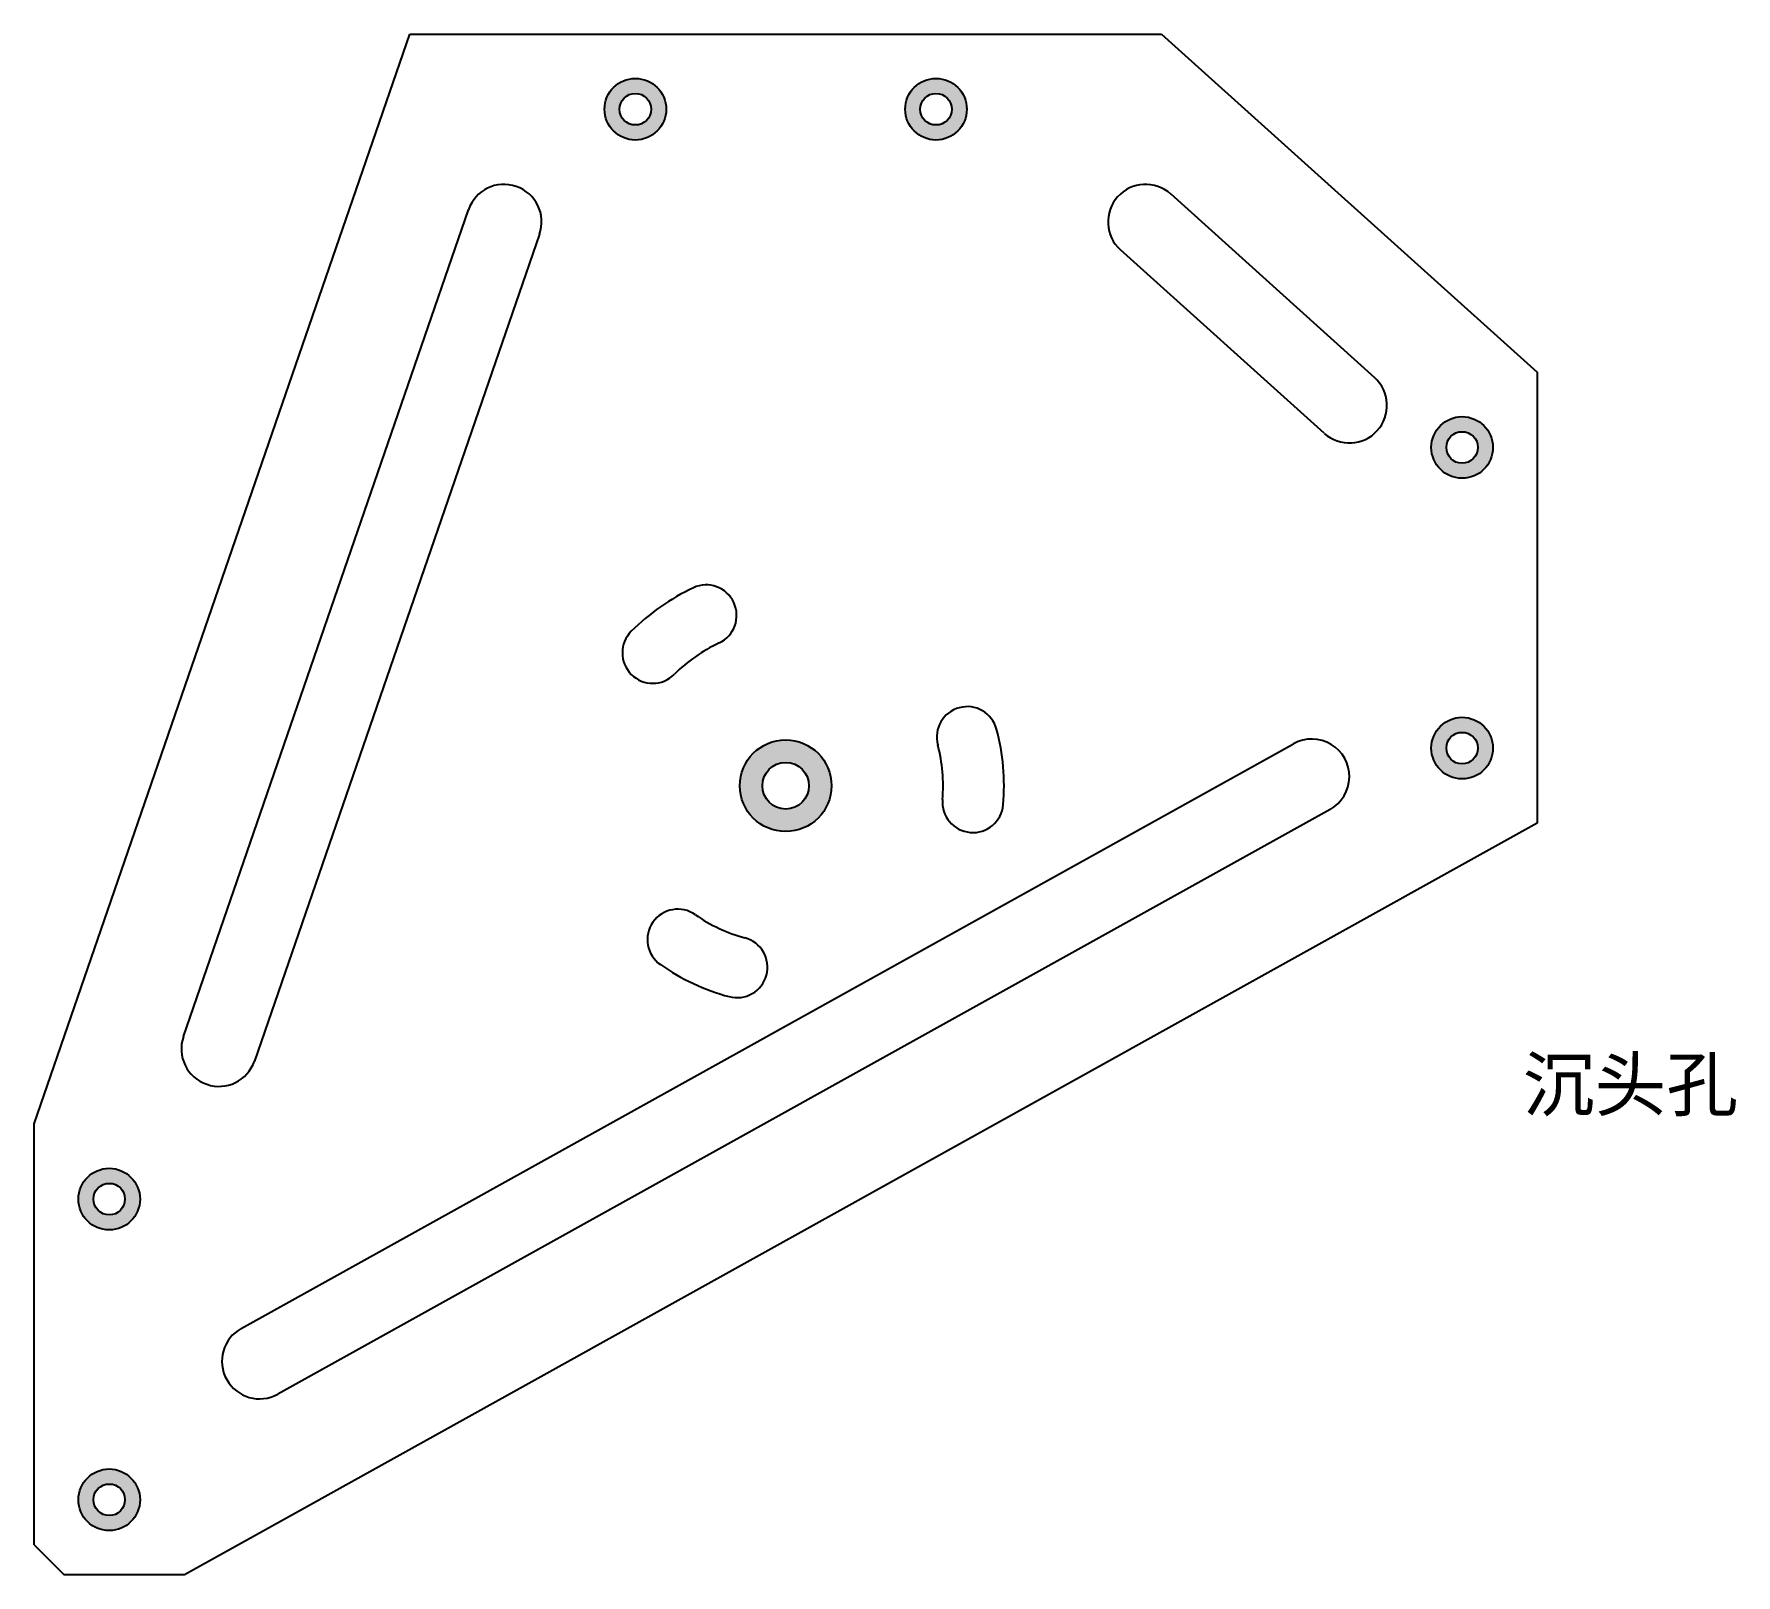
# Model space of a CAD drawing. Header units: millimetres. Extents: x -100 to 126, y -105 to 100.
import ezdxf

# ---------------------------------------------------------------- set-up
doc = ezdxf.new("R2010")
doc.units = ezdxf.units.MM

msp = doc.modelspace()

# ---------------------------------------------------------------- hatches: boundary and pattern name
h = msp.add_hatch(color=3)
h.dxf.hatch_style = 1
h.paths.add_polyline_path([(-6.1, 0, 1), (6.1, 0, 1)])
h.paths.add_polyline_path([(3.1, 0, -1), (-3.1, 0, -1)], flags=16)
h.paths.add_polyline_path([(94.1, 45, 1), (85.9, 45, 1)])
h.paths.add_polyline_path([(87.9, 45, -1), (92.1, 45, -1)], flags=16)
h.paths.add_polyline_path([(85.9, 5, 1), (94.1, 5, 1)])
h.paths.add_polyline_path([(92.1, 5, -1), (87.9, 5, -1)], flags=16)
h.paths.add_polyline_path([(24.1, 90, 1), (15.9, 90, 1)])
h.paths.add_polyline_path([(17.9, 90, -1), (22.1, 90, -1)], flags=16)
h.paths.add_polyline_path([(-15.9, 90, 1), (-24.1, 90, 1)])
h.paths.add_polyline_path([(-22.1, 90, -1), (-17.9, 90, -1)], flags=16)
h.paths.add_polyline_path([(-94.1, -55, 1), (-85.9, -55, 1)])
h.paths.add_polyline_path([(-87.9, -55, -1), (-92.1, -55, -1)], flags=16)
h.paths.add_polyline_path([(-94.1, -95, 1), (-85.9, -95, 1)])
h.paths.add_polyline_path([(-87.9, -95, -1), (-92.1, -95, -1)], flags=16)

# ---------------------------------------------------------------- linework, layer by layer
at = {"color": 7, "linetype": 'Continuous', "lineweight": 25}
for p, q in [((-100, -45), (-50, 100)), ((-50, 100), (50, 100)), ((50, 100), (100, 55)), ((51.23, 78.72), (78.34, 54.31)), ((-80.12, -33.37), (-42.19, 76.63)), ((-32.74, 73.37), (-70.67, -36.63)), ((71.66, 46.88), (44.54, 71.28)), ((100, 55), (100, -5)), ((-72.43, -72.19), (67.57, 5.58)), ((72.43, -3.16), (-67.57, -80.94)), ((100, -5), (-80, -105)), ((-100, -101), (-100, -45)), ((-100, -101), (-96, -105)), ((-80, -105), (-96, -105))]:
    msp.add_line(p, q, dxfattribs=at)
for centre, radius in [((-20, 90), 4.1), ((20, 90), 4.1), ((-20, 90), 2.1), ((20, 90), 2.1), ((90, 45), 4.1), ((90, 45), 2.1), ((90, 5), 4.1), ((90, 5), 2.1), ((0, 0), 6.1), ((0, 0), 3.1), ((-90, -55), 4.1), ((-90, -55), 2.1), ((-90, -95), 4.1), ((-90, -95), 2.1)]:
    msp.add_circle(centre, radius, dxfattribs=at)
for centre, radius, start, end in [((-37.47, 75), 5, 340.9744, 160.9744), ((47.88, 75), 5, 48.0128, 228.0128), ((75, 50.59), 5, 228.0128, 48.0128), ((0, 0), 29.05, 115, 135), ((-10.57, 22.66), 4.05, 295, 115), ((-17.68, 17.68), 4.05, 135, 315), ((0, 0), 20.95, 115, 135), ((24.15, 6.47), 4.05, 15, 195), ((0, 0), 29.05, 355, 15), ((0, 0), 20.95, 355, 15), ((70, 1.21), 5, 299.0546, 119.0546), ((24.9, -2.18), 4.05, 175, 355), ((-14.34, -20.48), 4.05, 55, 235), ((0, 0), 20.95, 235, 255), ((-6.47, -24.15), 4.05, 255, 75), ((0, 0), 29.05, 235, 255), ((-75.4, -35), 5, 160.9744, 340.9744), ((-70, -76.57), 5, 119.0546, 299.0546)]:
    msp.add_arc(centre, radius, start, end, dxfattribs=at)

# ---------------------------------------------------------------- texts
at = {"insert": (98.07, -36.22), "char_height": 7, "attachment_point": 1}
msp.add_mtext_dynamic_manual_height_columns('{\\fSimSun|b0|i0|c134|p2;\\C3;沉头孔}', width=55.1109, gutter_width=17.5, heights=[0], dxfattribs=at)

doc.saveas('drawing.dxf')
